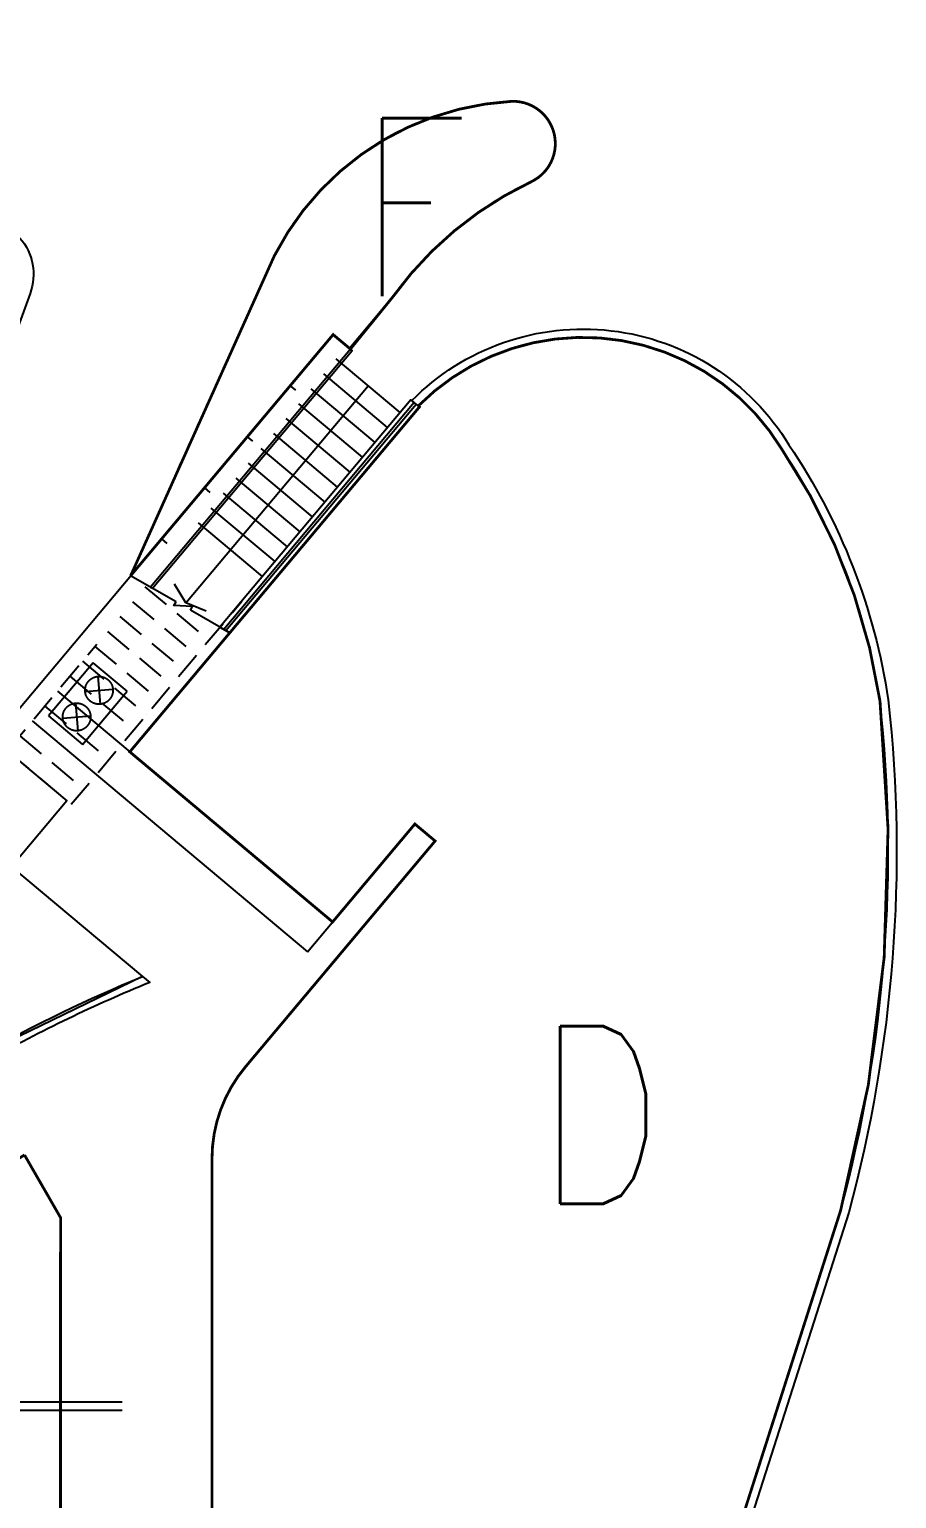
# Model space of a CAD drawing. Header units: millimetres. Extents: x 833220848 to 834439174, y 817676276 to 818025844.
# Drawn here: x 834368524 to 834372421, y 817960121 to 817966729 of the extents above; entities that cross this region are included whole.
import ezdxf
from ezdxf.enums import TextEntityAlignment as Align

# ---------------------------------------------------------------- set-up
doc = ezdxf.new("R2010")
doc.units = ezdxf.units.MM
doc.header["$LTSCALE"] = 1000
doc.header["$MEASUREMENT"] = 0
for name, pattern in [('HIDDEN', [9.525, 6.35, -3.175]), ('HIDDEN2', [0.1875, 0.125, -0.0625]), ('N132X01M - Default$0$R_WKCD_LB - Model$0$DIVIDE', [1.25, 0.5, -0.25, 0, -0.25, 0, -0.25])]:
    doc.linetypes.add(name, pattern=pattern)
doc.layers.add('MGD047', color=2, linetype='Continuous')
doc.layers.add('VPA050_Marks', color=1, linetype='Continuous')
doc.styles.get("Standard").update_dxf_attribs({"font": 'txt.shx', "width": 0.8})

msp = doc.modelspace()

# ---------------------------------------------------------------- linework, layer by layer
at = {"color": 252}
for p, q in [((834370276.41, 817965030.47), (834370238.11, 817965062.61)), ((834369182.41, 817964153.63), (834368978.55, 817964271.33)), ((834369423.74, 817964014.3), (834369247.36, 817964116.13)), ((834369773.87, 817962580.25), (834370255.96, 817963154.79)), ((834370255.96, 817963154.79), (834370346.93, 817963078.46)), ((834370346.93, 817963078.46), (834369494.7, 817962062.81)), ((834369344.1, 817961649.01), (834369344.1, 817957768.38)), ((834368663.63, 817959163.15), (834368663.63, 817961385.79))]:
    msp.add_line(p, q, dxfattribs=at)
at = {"color": 252, "linetype": 'HIDDEN'}
for p, q in [((834368774.18, 817963750.52), (834368898.71, 817963761.41)), ((834368831, 817963818.23), (834368841.89, 817963693.7)), ((834368730.56, 817963698.53), (834368741.46, 817963574.01)), ((834368673.75, 817963630.82), (834368798.27, 817963641.72))]:
    msp.add_line(p, q, dxfattribs=at)
at = {"color": 252, "ltscale": 500}
for points in [[(834364596.05, 817966451.76), (834363977.27, 817966970.97), (834364271.27, 817967315.99, -0.4538453), (834367131.14, 817967353.11), (834368480.92, 817965790.25, -0.2717217), (834368526.62, 817965541.37), (834367945.04, 817963943.49)], [(834370271.03, 817965034.99), (834370242.2, 817965059.17, -0.4885553), (834371937.11, 817964859.9, -0.111532), (834372383.49, 817963712.88, -0.0935555), (834372205.6, 817961406.99), (834371724.05, 817959899.9, -0.2744057), (834369914.45, 817958071.33), (834369920.85, 817958111.8, 0.2727614), (834371687.96, 817959910.15), (834372169.62, 817961417.58, 0.0934907), (834372346.3, 817963708.05, 0.1115547), (834371905.47, 817964839.75, 0.4878997), (834370271.03, 817965034.99)]]:
    msp.add_lwpolyline(points, format="xyb", dxfattribs=at)
at = {"color": 252}
msp.add_lwpolyline([(834361154.38, 817962486.27), (834361230.71, 817962577.24), (834361269.01, 817962545.1), (834364687.84, 817966619.49), (834364649.54, 817966651.63), (834364701.77, 817966713.88), (834368351.97, 817963650.99, 0.414224), (834368466.44, 817963661.01), (834369888.63, 817965355.86), (834369950.85, 817965303.65)], format="xyb", dxfattribs=at)
for points in [[(834369031.56, 817962468.83), (834368322.74, 817962125.78, 0.1080614), (834366276.52, 817960303.85, 0.2163326), (834366100.37, 817959443.38), (834365447.02, 817959443.38, 0.1017302), (834365163.66, 817959807.43), (834364919.89, 817960044.41), (834361700.59, 817962745.72), (834364697.58, 817966317.4), (834367761.76, 817963746.25), (834367938.53, 817963956.92), (834368456.26, 817963522.49), (834368424.22, 817963484.3), (834368692.34, 817963259.32), (834368443.26, 817962962.48)], [(834368341.5, 817962093.3), (834368322.74, 817962125.78, -0.03073), (834369031.56, 817962468.83), (834369064.37, 817962441.72, 0.0315002), (834368341.5, 817962093.3)]]:
    msp.add_lwpolyline(points, format="xyb", close=True, dxfattribs=at)
for points in [[(834370155.38, 817965523.65), (834369962.55, 817965293.83)], [(834368978.55, 817964271.33), (834369888.6, 817965355.88), (834369912.54, 817965335.8)], [(834370189.9, 817965005.16), (834369902.63, 817965246.2)], [(834370133.65, 817964938.13), (834369846.39, 817965179.17)], [(834369226.71, 817964148.97), (834370046.27, 817965125.68)], [(834369695.8, 817965126.04), (834369719.71, 817965105.98)], [(834370077.41, 817964871.1), (834369790.14, 817965112.15)], [(834370261.09, 817965043.33), (834370253.43, 817965049.76), (834369397.36, 817964029.53), (834369406.15, 817964024.45), (834370261.09, 817965043.33)], [(834370021.17, 817964804.07), (834369733.9, 817965045.12)], [(834369964.92, 817964737.04), (834369677.66, 817964978.09)], [(834369502.96, 817964896.23), (834369526.87, 817964876.17)], [(834369908.68, 817964670.01), (834369621.41, 817964911.06)], [(834369852.43, 817964602.98), (834369565.17, 817964844.03)], [(834369796.19, 817964535.96), (834369508.92, 817964777)], [(834369739.95, 817964468.93), (834369452.68, 817964709.97)], [(834369310.11, 817964666.42), (834369334.03, 817964646.36)], [(834369683.7, 817964401.9), (834369396.44, 817964642.94)], [(834369627.46, 817964334.87), (834369340.19, 817964575.91)], [(834369571.21, 817964267.84), (834369283.95, 817964508.89)], [(834369117.27, 817964436.61), (834369141.19, 817964416.55)], [(834369318.61, 817964112.65), (834369226.71, 817964148.97), (834369174.98, 817964233.17)], [(834369247.36, 817964116.13), (834369256.74, 817964132.37), (834369173.03, 817964137.39), (834369182.41, 817964153.63)], [(834368649.2, 817963752.41), (834369886.36, 817962714.31)], [(834368536.71, 817963618.36), (834369773.87, 817962580.25)], [(834367061.91, 817960555.88), (834368940.35, 817960555.88)], [(834367078.5, 817960518.38), (834368940.35, 817960518.38)], [(834367078.5, 817960518.38), (834368940.35, 817960518.38)]]:
    msp.add_lwpolyline(points, dxfattribs=at)
for points in [[(834369076.38, 817964214.85), (834369973.82, 817965284.37), (834369966.16, 817965290.8), (834369067.59, 817964219.92)], [(834369379.77, 817964039.68), (834369423.74, 817964014.3), (834370276.41, 817965030.47), (834370238.11, 817965062.61), (834369379.77, 817964039.68)]]:
    msp.add_lwpolyline(points, close=True, dxfattribs=at)
at = {"color": 252, "linetype": 'HIDDEN2'}
for points in [[(834369042.9, 817964221.62), (834369330.17, 817963980.57)], [(834368424.22, 817963484.3), (834368711.49, 817963243.26), (834369477.58, 817964156.25)], [(834368986.66, 817964154.58), (834369273.93, 817963913.54)], [(834368930.41, 817964087.56), (834369217.68, 817963846.52)], [(834368424.22, 817963484.3), (834368825.96, 817963963.08)], [(834368874.17, 817964020.53), (834369161.44, 817963779.49)], [(834368817.93, 817963953.5), (834369105.19, 817963712.46)], [(834368761.68, 817963886.48), (834369048.95, 817963645.43)], [(834368705.44, 817963819.45), (834368992.71, 817963578.4)], [(834368592.95, 817963685.39), (834368880.22, 817963444.34)], [(834368480.46, 817963551.33), (834368767.73, 817963310.28)]]:
    msp.add_lwpolyline(points, dxfattribs=at)
at = {"color": 252, "linetype": 'HIDDEN'}
msp.add_lwpolyline([(834368810.06, 817963880.09), (834368609.19, 817963640.7), (834368762.4, 817963512.14), (834368963.27, 817963751.53)], close=True, dxfattribs=at)
for centre in [(834368836.45, 817963755.96), (834368736.01, 817963636.27)]:
    msp.add_circle(centre, 62.5, dxfattribs=at)
at = {"color": 252}
for centre, radius, start, end in [((834370762.39, 817965129.37), 1277.69, 93.111834, 152.978866), ((834370696.82, 817966214.93), 190.29, 295.103344, 91.139542), ((834371472.17, 817964577.43), 1621.5, 115.365061, 144.299726), ((834499459.41, 817906574.4), 142668.11, 155.5123781, 156.1456147), ((834369987.82, 817961649.03), 643.72, 140.000003, 180.001653)]:
    msp.add_arc(centre, radius, start, end, dxfattribs=at)
at = {"layer": 'VPA050_Marks', "color": 2, "linetype": 'N132X01M - Default$0$R_WKCD_LB - Model$0$DIVIDE', "const_width": 12.5}
for points in [[(834368978.55, 817964271.33), (834369624.17, 817965709.85, -0.2673275), (834370693.03, 817966405.18, -0.8100455), (834370777.55, 817966042.61, 0.1269264), (834370155.38, 817965523.65), (834369966.16, 817965290.8), (834369888.6, 817965355.88), (834368978.55, 817964271.33)], [(834368501.37, 817961666.48), (834368663.63, 817961384.3), (834368662.85, 817959163.34, -0.2489341), (834368333.64, 817958542.5, -0.033626), (834366916.17, 817959148.38, -0.470778), (834366651.01, 817959988.68, -0.1068409), (834368501.37, 817961666.48, -1.2779619)]]:
    msp.add_lwpolyline(points, format="xyb", dxfattribs=at)
msp.add_lwpolyline([(834370276.4, 817965030.47), (834370271.03, 817965034.98, -0.4879011), (834371905.47, 817964839.75, -0.1115547), (834372346.3, 817963708.05, -0.0934907), (834372169.62, 817961417.58), (834371687.96, 817959910.15, -0.2727616), (834369920.85, 817958111.8, -0.0128763), (834369344.1, 817958240.17), (834369344.1, 817961649.01, -0.1763256), (834369494.7, 817962062.81), (834370346.93, 817963078.46), (834370255.96, 817963154.79), (834369886.36, 817962714.31), (834368974.77, 817963479.23)], format="xyb", close=True, dxfattribs=at)

# ---------------------------------------------------------------- texts
at = {"layer": 'MGD047', "width": 0.8}
for s, p in [('F', (834370245.62, 817965929)), ('D', (834371087.74, 817961846.04))]:
    msp.add_text(s, height=800, dxfattribs=at).set_placement(p, align=Align.MIDDLE)

doc.saveas('drawing.dxf')
